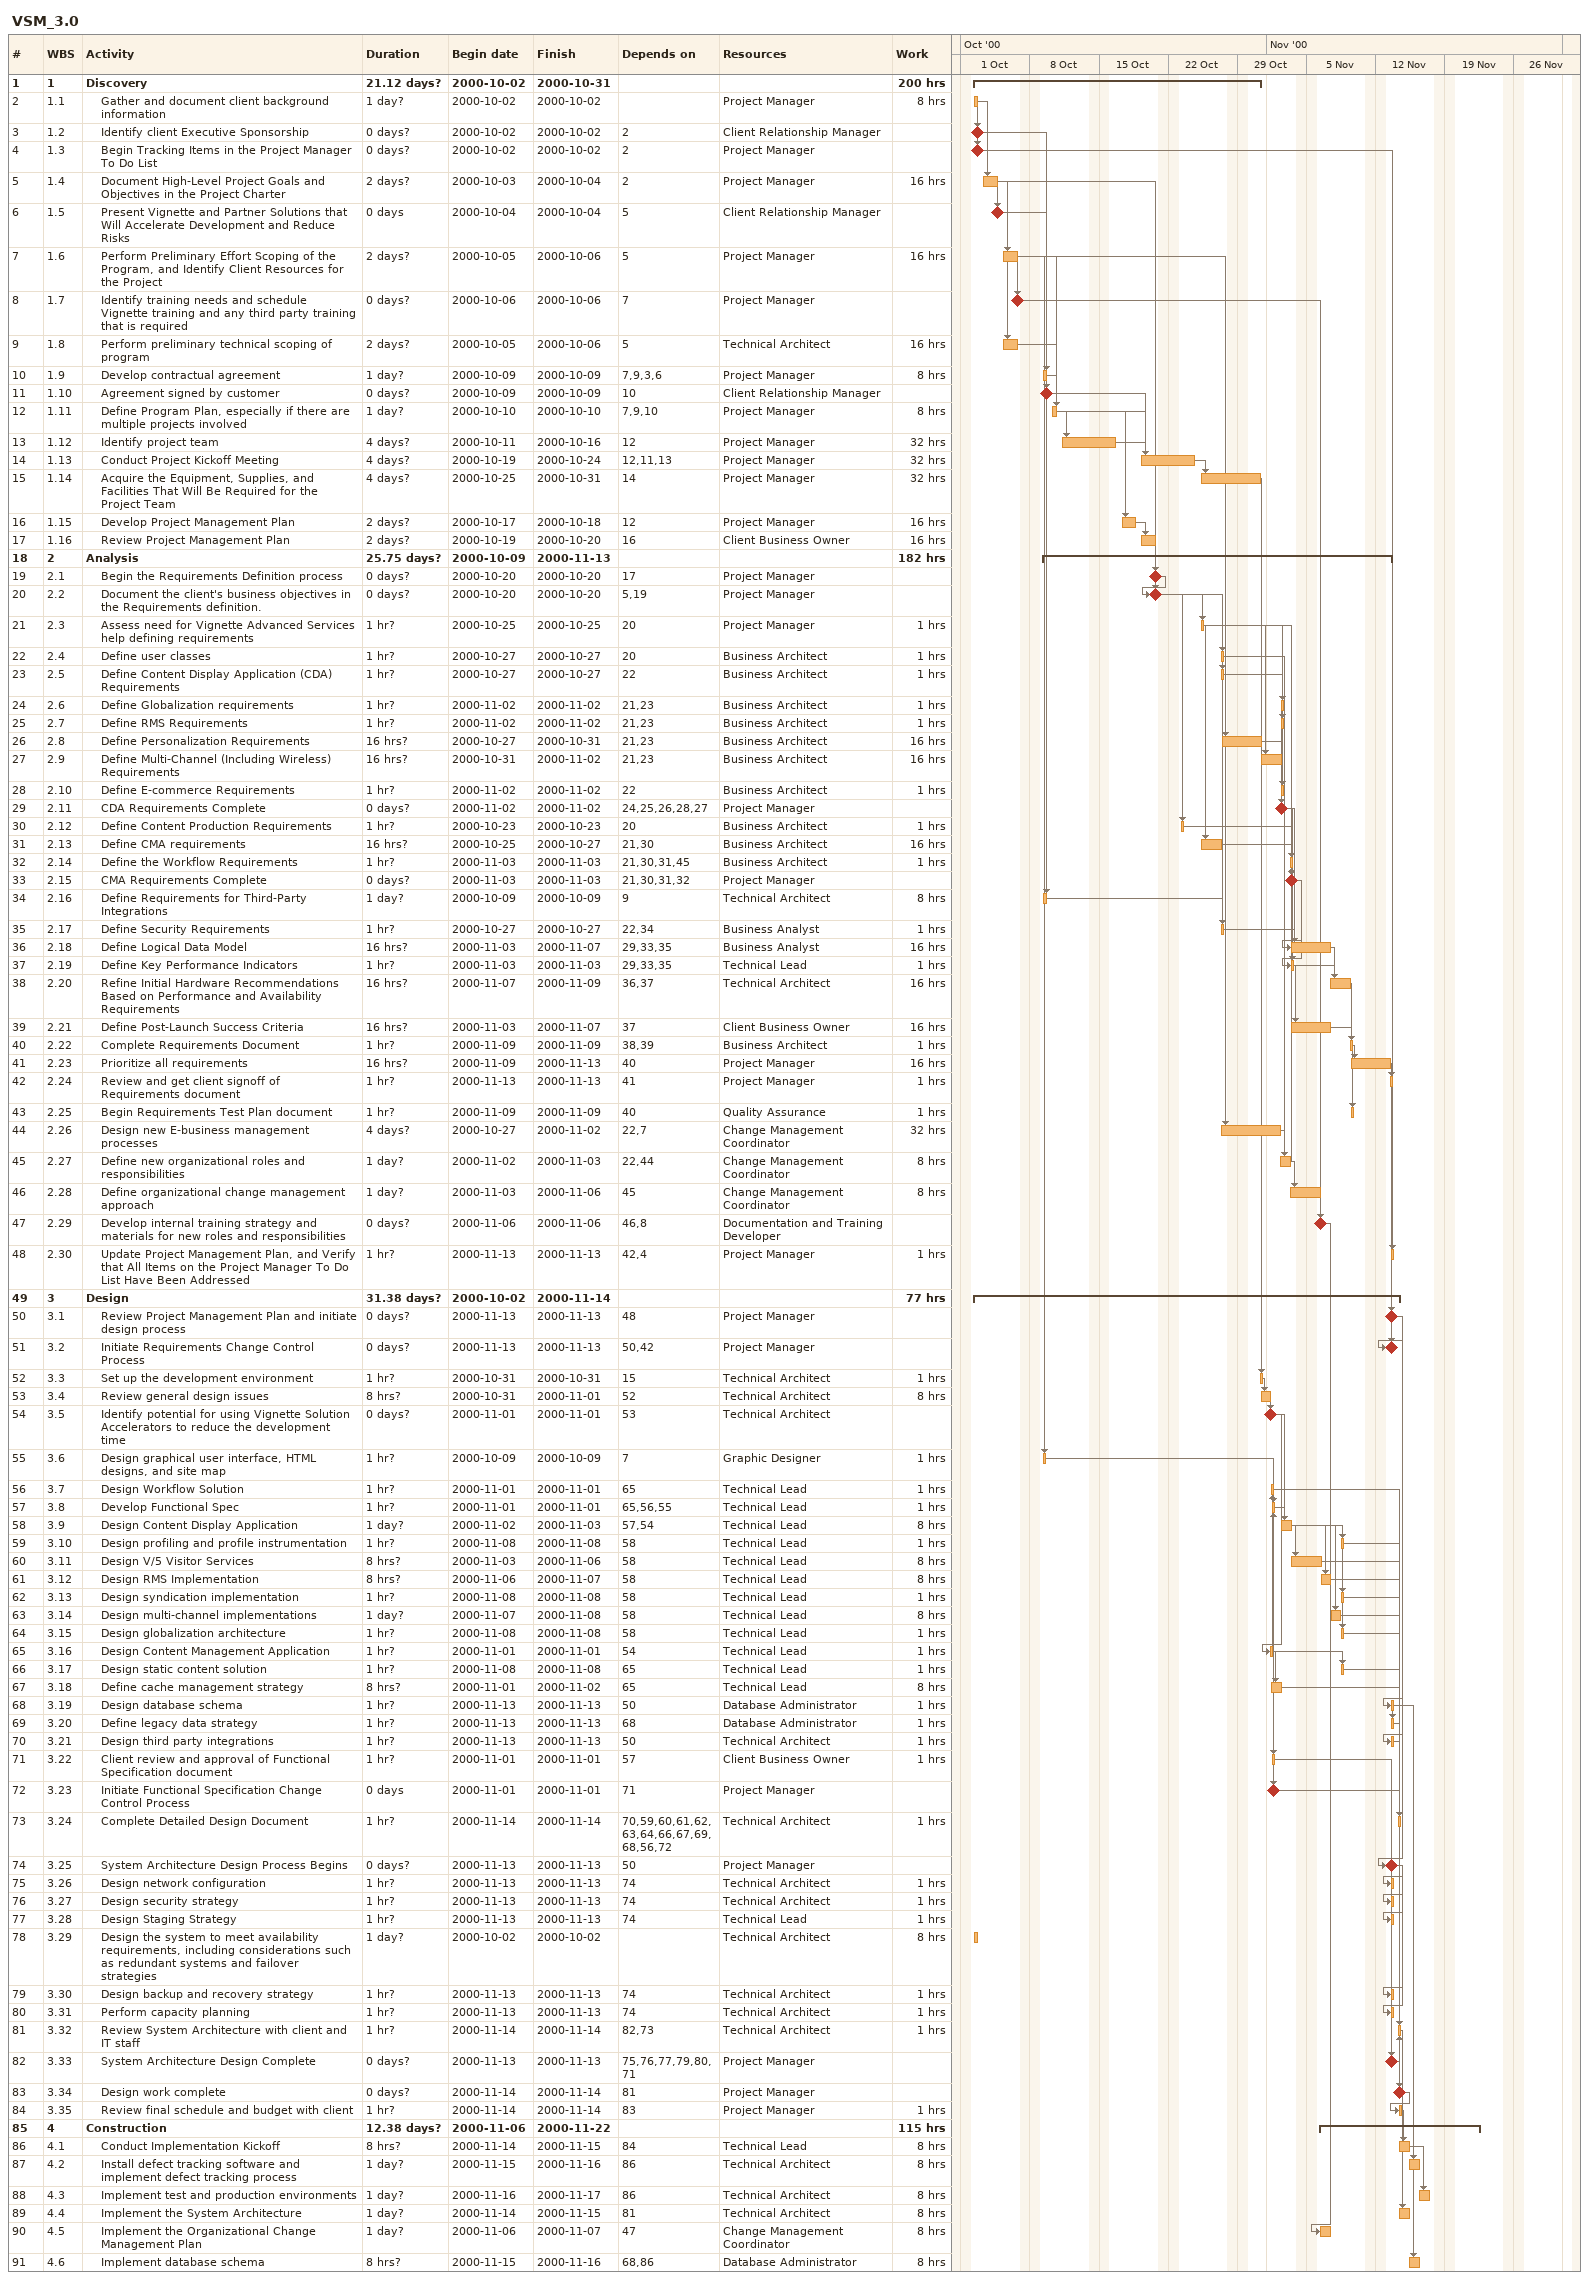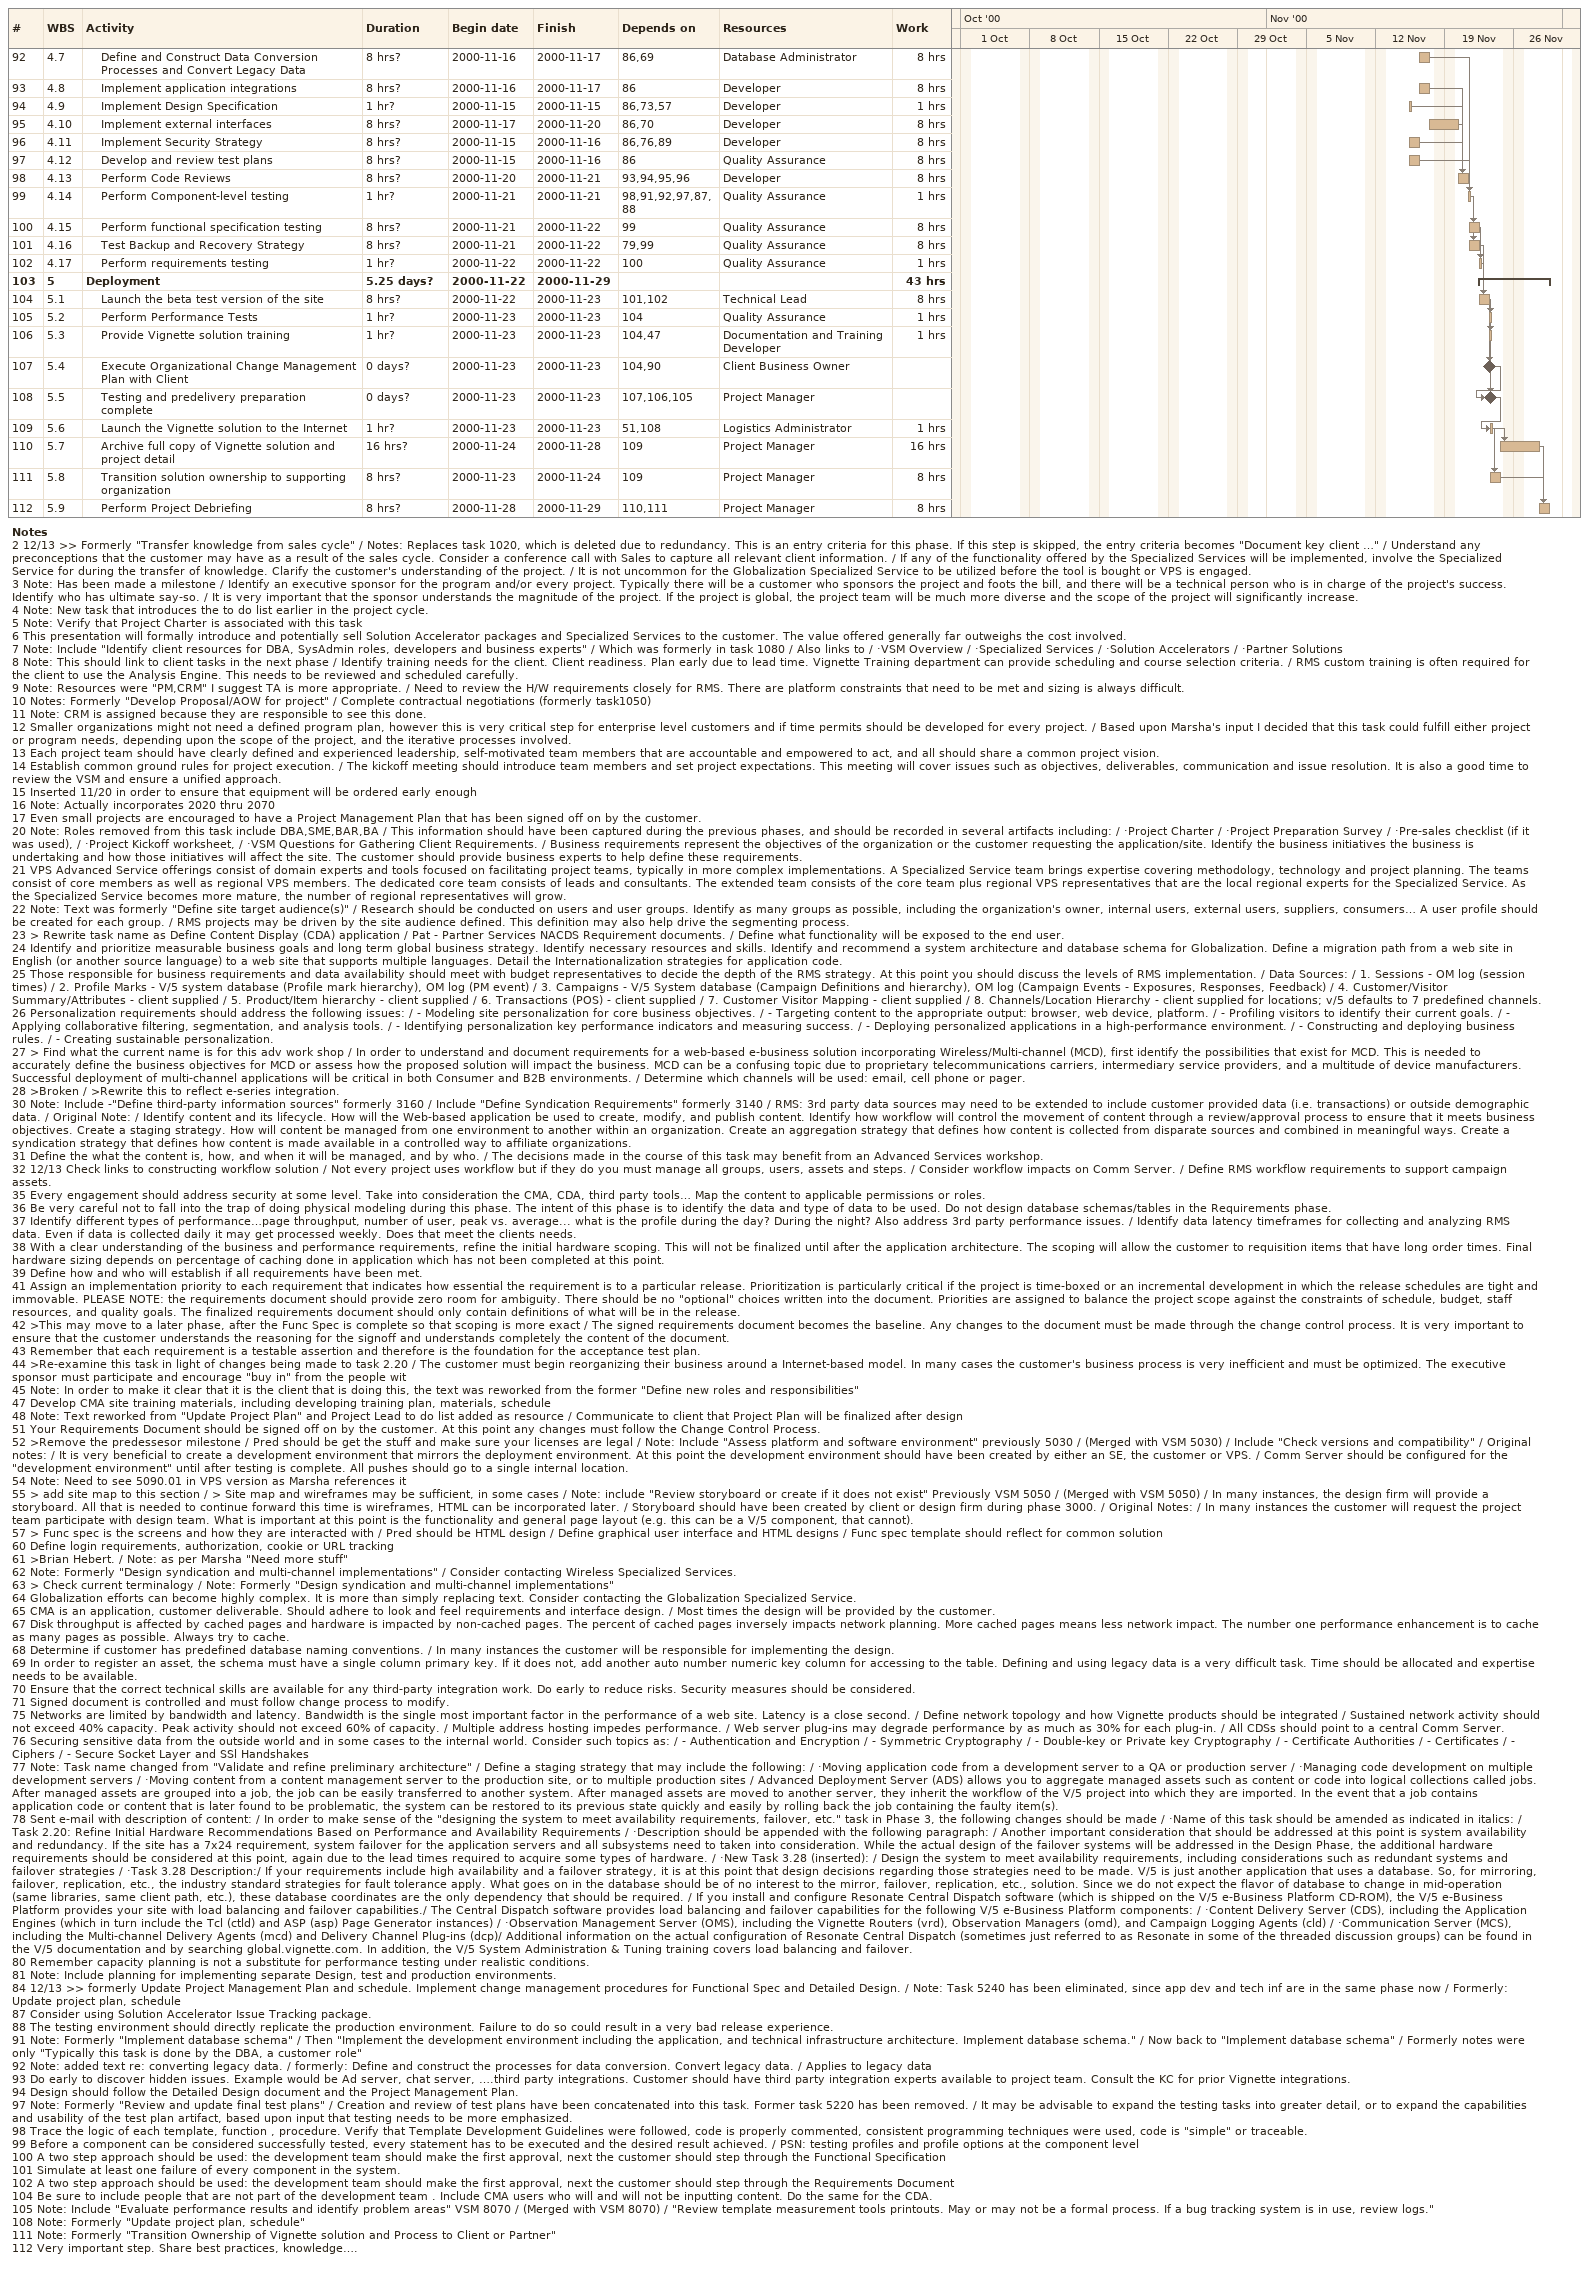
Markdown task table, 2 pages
VSM_3.0

| ID | WBS | Task | Duration | Start | Finish | Predecessors | Resources | Work (h) |
|---|---|---|---|---|---|---|---|---|
| 1 | 1 | **Discovery** | 21.12d? | 2000-10-02 | 2000-10-31 |  |  | 200 |
| 2 | 1.1 | Gather and document client background information | 1d? | 2000-10-02 | 2000-10-02 |  | Project Manager | 8 |
| 3 | 1.2 | Identify client Executive Sponsorship | 0d? | 2000-10-02 | 2000-10-02 | 2 | Client Relationship Manager |  |
| 4 | 1.3 | Begin Tracking Items in the Project Manager To Do List | 0d? | 2000-10-02 | 2000-10-02 | 2 | Project Manager |  |
| 5 | 1.4 | Document High-Level Project Goals and Objectives in the Project Charter | 2d? | 2000-10-03 | 2000-10-04 | 2 | Project Manager | 16 |
| 6 | 1.5 | Present Vignette and Partner Solutions that Will Accelerate Development and Reduce Risks | 0d | 2000-10-04 | 2000-10-04 | 5 | Client Relationship Manager |  |
| 7 | 1.6 | Perform Preliminary Effort Scoping of the Program, and Identify Client Resources for the Project | 2d? | 2000-10-05 | 2000-10-06 | 5 | Project Manager | 16 |
| 8 | 1.7 | Identify training needs and schedule Vignette training and any third party training that is required | 0d? | 2000-10-06 | 2000-10-06 | 7 | Project Manager |  |
| 9 | 1.8 | Perform preliminary technical scoping of program | 2d? | 2000-10-05 | 2000-10-06 | 5 | Technical Architect | 16 |
| 10 | 1.9 | Develop contractual agreement | 1d? | 2000-10-09 | 2000-10-09 | 7, 9, 3, 6 | Project Manager | 8 |
| 11 | 1.10 | Agreement signed by customer | 0d? | 2000-10-09 | 2000-10-09 | 10 | Client Relationship Manager |  |
| 12 | 1.11 | Define Program Plan, especially if there are multiple projects involved | 1d? | 2000-10-10 | 2000-10-10 | 7, 9, 10 | Project Manager | 8 |
| 13 | 1.12 | Identify project team | 4d? | 2000-10-11 | 2000-10-16 | 12 | Project Manager | 32 |
| 14 | 1.13 | Conduct Project Kickoff Meeting | 4d? | 2000-10-19 | 2000-10-24 | 12, 11, 13 | Project Manager | 32 |
| 15 | 1.14 | Acquire the Equipment, Supplies, and Facilities That Will Be Required for the Project Team | 4d? | 2000-10-25 | 2000-10-31 | 14 | Project Manager | 32 |
| 16 | 1.15 | Develop Project Management Plan | 2d? | 2000-10-17 | 2000-10-18 | 12 | Project Manager | 16 |
| 17 | 1.16 | Review Project Management Plan | 2d? | 2000-10-19 | 2000-10-20 | 16 | Client Business Owner | 16 |
| 18 | 2 | **Analysis** | 25.75d? | 2000-10-09 | 2000-11-13 |  |  | 182 |
| 19 | 2.1 | Begin the Requirements Definition process | 0d? | 2000-10-20 | 2000-10-20 | 17 | Project Manager |  |
| 20 | 2.2 | Document the client's business objectives in the Requirements definition. | 0d? | 2000-10-20 | 2000-10-20 | 5, 19 | Project Manager |  |
| 21 | 2.3 | Assess need for Vignette Advanced Services help defining requirements | 1h? | 2000-10-25 | 2000-10-25 | 20 | Project Manager | 1 |
| 22 | 2.4 | Define user classes | 1h? | 2000-10-27 | 2000-10-27 | 20 | Business Architect | 1 |
| 23 | 2.5 | Define Content Display Application (CDA) Requirements | 1h? | 2000-10-27 | 2000-10-27 | 22 | Business Architect | 1 |
| 24 | 2.6 | Define Globalization requirements | 1h? | 2000-11-02 | 2000-11-02 | 21, 23 | Business Architect | 1 |
| 25 | 2.7 | Define RMS Requirements | 1h? | 2000-11-02 | 2000-11-02 | 21, 23 | Business Architect | 1 |
| 26 | 2.8 | Define Personalization Requirements | 16h? | 2000-10-27 | 2000-10-31 | 21, 23 | Business Architect | 16 |
| 27 | 2.9 | Define Multi-Channel (Including Wireless) Requirements | 16h? | 2000-10-31 | 2000-11-02 | 21, 23 | Business Architect | 16 |
| 28 | 2.10 | Define E-commerce Requirements | 1h? | 2000-11-02 | 2000-11-02 | 22 | Business Architect | 1 |
| 29 | 2.11 | CDA Requirements Complete | 0d? | 2000-11-02 | 2000-11-02 | 24, 25, 26, 28, 27 | Project Manager |  |
| 30 | 2.12 | Define Content Production Requirements | 1h? | 2000-10-23 | 2000-10-23 | 20 | Business Architect | 1 |
| 31 | 2.13 | Define CMA requirements | 16h? | 2000-10-25 | 2000-10-27 | 21, 30 | Business Architect | 16 |
| 32 | 2.14 | Define the Workflow Requirements | 1h? | 2000-11-03 | 2000-11-03 | 21, 30, 31, 45 | Business Architect | 1 |
| 33 | 2.15 | CMA Requirements Complete | 0d? | 2000-11-03 | 2000-11-03 | 21, 30, 31, 32 | Project Manager |  |
| 34 | 2.16 | Define Requirements for Third-Party Integrations | 1d? | 2000-10-09 | 2000-10-09 | 9 | Technical Architect | 8 |
| 35 | 2.17 | Define Security Requirements | 1h? | 2000-10-27 | 2000-10-27 | 22, 34 | Business Analyst | 1 |
| 36 | 2.18 | Define Logical Data Model | 16h? | 2000-11-03 | 2000-11-07 | 29, 33, 35 | Business Analyst | 16 |
| 37 | 2.19 | Define Key Performance Indicators | 1h? | 2000-11-03 | 2000-11-03 | 29, 33, 35 | Technical Lead | 1 |
| 38 | 2.20 | Refine Initial Hardware Recommendations Based on Performance and Availability Requirements | 16h? | 2000-11-07 | 2000-11-09 | 36, 37 | Technical Architect | 16 |
| 39 | 2.21 | Define Post-Launch Success Criteria | 16h? | 2000-11-03 | 2000-11-07 | 37 | Client Business Owner | 16 |
| 40 | 2.22 | Complete Requirements Document | 1h? | 2000-11-09 | 2000-11-09 | 38, 39 | Business Architect | 1 |
| 41 | 2.23 | Prioritize all requirements | 16h? | 2000-11-09 | 2000-11-13 | 40 | Project Manager | 16 |
| 42 | 2.24 | Review and get client signoff of Requirements document | 1h? | 2000-11-13 | 2000-11-13 | 41 | Project Manager | 1 |
| 43 | 2.25 | Begin Requirements Test Plan document | 1h? | 2000-11-09 | 2000-11-09 | 40 | Quality Assurance | 1 |
| 44 | 2.26 | Design new E-business management processes | 4d? | 2000-10-27 | 2000-11-02 | 22, 7 | Change Management Coordinator | 32 |
| 45 | 2.27 | Define new organizational roles and responsibilities | 1d? | 2000-11-02 | 2000-11-03 | 22, 44 | Change Management Coordinator | 8 |
| 46 | 2.28 | Define organizational change management approach | 1d? | 2000-11-03 | 2000-11-06 | 45 | Change Management Coordinator | 8 |
| 47 | 2.29 | Develop internal training strategy and materials for new roles and responsibilities | 0d? | 2000-11-06 | 2000-11-06 | 46, 8 | Documentation and Training Developer |  |
| 48 | 2.30 | Update Project Management Plan, and Verify that All Items on the Project Manager To Do List Have Been Addressed | 1h? | 2000-11-13 | 2000-11-13 | 42, 4 | Project Manager | 1 |
| 49 | 3 | **Design** | 31.38d? | 2000-10-02 | 2000-11-14 |  |  | 77 |
| 50 | 3.1 | Review Project Management Plan and initiate design process | 0d? | 2000-11-13 | 2000-11-13 | 48 | Project Manager |  |
| 51 | 3.2 | Initiate Requirements Change Control Process | 0d? | 2000-11-13 | 2000-11-13 | 50, 42 | Project Manager |  |
| 52 | 3.3 | Set up the development environment | 1h? | 2000-10-31 | 2000-10-31 | 15 | Technical Architect | 1 |
| 53 | 3.4 | Review general design issues | 8h? | 2000-10-31 | 2000-11-01 | 52 | Technical Architect | 8 |
| 54 | 3.5 | Identify potential for using Vignette Solution Accelerators to reduce the development time | 0d? | 2000-11-01 | 2000-11-01 | 53 | Technical Architect |  |
| 55 | 3.6 | Design graphical user interface, HTML designs, and site map | 1h? | 2000-10-09 | 2000-10-09 | 7 | Graphic Designer | 1 |
| 56 | 3.7 | Design Workflow Solution | 1h? | 2000-11-01 | 2000-11-01 | 65 | Technical Lead | 1 |
| 57 | 3.8 | Develop Functional Spec | 1h? | 2000-11-01 | 2000-11-01 | 65, 56, 55 | Technical Lead | 1 |
| 58 | 3.9 | Design Content Display Application | 1d? | 2000-11-02 | 2000-11-03 | 57, 54 | Technical Lead | 8 |
| 59 | 3.10 | Design profiling and profile instrumentation | 1h? | 2000-11-08 | 2000-11-08 | 58 | Technical Lead | 1 |
| 60 | 3.11 | Design V/5 Visitor Services | 8h? | 2000-11-03 | 2000-11-06 | 58 | Technical Lead | 8 |
| 61 | 3.12 | Design RMS Implementation | 8h? | 2000-11-06 | 2000-11-07 | 58 | Technical Lead | 8 |
| 62 | 3.13 | Design syndication implementation | 1h? | 2000-11-08 | 2000-11-08 | 58 | Technical Lead | 1 |
| 63 | 3.14 | Design multi-channel implementations | 1d? | 2000-11-07 | 2000-11-08 | 58 | Technical Lead | 8 |
| 64 | 3.15 | Design globalization architecture | 1h? | 2000-11-08 | 2000-11-08 | 58 | Technical Lead | 1 |
| 65 | 3.16 | Design Content Management Application | 1h? | 2000-11-01 | 2000-11-01 | 54 | Technical Lead | 1 |
| 66 | 3.17 | Design static content solution | 1h? | 2000-11-08 | 2000-11-08 | 65 | Technical Lead | 1 |
| 67 | 3.18 | Define cache management strategy | 8h? | 2000-11-01 | 2000-11-02 | 65 | Technical Lead | 8 |
| 68 | 3.19 | Design database schema | 1h? | 2000-11-13 | 2000-11-13 | 50 | Database Administrator | 1 |
| 69 | 3.20 | Define legacy data strategy | 1h? | 2000-11-13 | 2000-11-13 | 68 | Database Administrator | 1 |
| 70 | 3.21 | Design third party integrations | 1h? | 2000-11-13 | 2000-11-13 | 50 | Technical Architect | 1 |
| 71 | 3.22 | Client review and approval of Functional Specification document | 1h? | 2000-11-01 | 2000-11-01 | 57 | Client Business Owner | 1 |
| 72 | 3.23 | Initiate Functional Specification Change Control Process | 0d | 2000-11-01 | 2000-11-01 | 71 | Project Manager |  |
| 73 | 3.24 | Complete Detailed Design Document | 1h? | 2000-11-14 | 2000-11-14 | 70, 59, 60, 61, 62, 63, 64, 66, 67, 69, 68, 56, 72 | Technical Architect | 1 |
| 74 | 3.25 | System Architecture Design Process Begins | 0d? | 2000-11-13 | 2000-11-13 | 50 | Project Manager |  |
| 75 | 3.26 | Design network configuration | 1h? | 2000-11-13 | 2000-11-13 | 74 | Technical Architect | 1 |
| 76 | 3.27 | Design security strategy | 1h? | 2000-11-13 | 2000-11-13 | 74 | Technical Architect | 1 |
| 77 | 3.28 | Design Staging Strategy | 1h? | 2000-11-13 | 2000-11-13 | 74 | Technical Lead | 1 |
| 78 | 3.29 | Design the system to meet availability requirements, including considerations such as redundant systems and failover strategies | 1d? | 2000-10-02 | 2000-10-02 |  | Technical Architect | 8 |
| 79 | 3.30 | Design backup and recovery strategy | 1h? | 2000-11-13 | 2000-11-13 | 74 | Technical Architect | 1 |
| 80 | 3.31 | Perform capacity planning | 1h? | 2000-11-13 | 2000-11-13 | 74 | Technical Architect | 1 |
| 81 | 3.32 | Review System Architecture with client and IT staff | 1h? | 2000-11-14 | 2000-11-14 | 82, 73 | Technical Architect | 1 |
| 82 | 3.33 | System Architecture Design Complete | 0d? | 2000-11-13 | 2000-11-13 | 75, 76, 77, 79, 80, 71 | Project Manager |  |
| 83 | 3.34 | Design work complete | 0d? | 2000-11-14 | 2000-11-14 | 81 | Project Manager |  |
| 84 | 3.35 | Review final schedule and budget with client | 1h? | 2000-11-14 | 2000-11-14 | 83 | Project Manager | 1 |
| 85 | 4 | **Construction** | 12.38d? | 2000-11-06 | 2000-11-22 |  |  | 115 |
| 86 | 4.1 | Conduct Implementation Kickoff | 8h? | 2000-11-14 | 2000-11-15 | 84 | Technical Lead | 8 |
| 87 | 4.2 | Install defect tracking software and implement defect tracking process | 1d? | 2000-11-15 | 2000-11-16 | 86 | Technical Architect | 8 |
| 88 | 4.3 | Implement test and production environments | 1d? | 2000-11-16 | 2000-11-17 | 86 | Technical Architect | 8 |
| 89 | 4.4 | Implement the System Architecture | 1d? | 2000-11-14 | 2000-11-15 | 81 | Technical Architect | 8 |
| 90 | 4.5 | Implement the Organizational Change Management Plan | 1d? | 2000-11-06 | 2000-11-07 | 47 | Change Management Coordinator | 8 |
| 91 | 4.6 | Implement database schema | 8h? | 2000-11-15 | 2000-11-16 | 68, 86 | Database Administrator | 8 |
| 92 | 4.7 | Define and Construct Data Conversion Processes and Convert Legacy Data | 8h? | 2000-11-16 | 2000-11-17 | 86, 69 | Database Administrator | 8 |
| 93 | 4.8 | Implement application integrations | 8h? | 2000-11-16 | 2000-11-17 | 86 | Developer | 8 |
| 94 | 4.9 | Implement Design Specification | 1h? | 2000-11-15 | 2000-11-15 | 86, 73, 57 | Developer | 1 |
| 95 | 4.10 | Implement external interfaces | 8h? | 2000-11-17 | 2000-11-20 | 86, 70 | Developer | 8 |
| 96 | 4.11 | Implement Security Strategy | 8h? | 2000-11-15 | 2000-11-16 | 86, 76, 89 | Developer | 8 |
| 97 | 4.12 | Develop and review test plans | 8h? | 2000-11-15 | 2000-11-16 | 86 | Quality Assurance | 8 |
| 98 | 4.13 | Perform Code Reviews | 8h? | 2000-11-20 | 2000-11-21 | 93, 94, 95, 96 | Developer | 8 |
| 99 | 4.14 | Perform Component-level testing | 1h? | 2000-11-21 | 2000-11-21 | 98, 91, 92, 97, 87, 88 | Quality Assurance | 1 |
| 100 | 4.15 | Perform functional specification testing | 8h? | 2000-11-21 | 2000-11-22 | 99 | Quality Assurance | 8 |
| 101 | 4.16 | Test Backup and Recovery Strategy | 8h? | 2000-11-21 | 2000-11-22 | 79, 99 | Quality Assurance | 8 |
| 102 | 4.17 | Perform requirements testing | 1h? | 2000-11-22 | 2000-11-22 | 100 | Quality Assurance | 1 |
| 103 | 5 | **Deployment** | 5.25d? | 2000-11-22 | 2000-11-29 |  |  | 43 |
| 104 | 5.1 | Launch the beta test version of the site | 8h? | 2000-11-22 | 2000-11-23 | 101, 102 | Technical Lead | 8 |
| 105 | 5.2 | Perform Performance Tests | 1h? | 2000-11-23 | 2000-11-23 | 104 | Quality Assurance | 1 |
| 106 | 5.3 | Provide Vignette solution training | 1h? | 2000-11-23 | 2000-11-23 | 104, 47 | Documentation and Training Developer | 1 |
| 107 | 5.4 | Execute Organizational Change Management Plan with Client | 0d? | 2000-11-23 | 2000-11-23 | 104, 90 | Client Business Owner |  |
| 108 | 5.5 | Testing and predelivery preparation complete | 0d? | 2000-11-23 | 2000-11-23 | 107, 106, 105 | Project Manager |  |
| 109 | 5.6 | Launch the Vignette solution to the Internet | 1h? | 2000-11-23 | 2000-11-23 | 51, 108 | Logistics Administrator | 1 |
| 110 | 5.7 | Archive full copy of Vignette solution and project detail | 16h? | 2000-11-24 | 2000-11-28 | 109 | Project Manager | 16 |
| 111 | 5.8 | Transition solution ownership to supporting organization | 8h? | 2000-11-23 | 2000-11-24 | 109 | Project Manager | 8 |
| 112 | 5.9 | Perform Project Debriefing | 8h? | 2000-11-28 | 2000-11-29 | 110, 111 | Project Manager | 8 |

Notes
- 2: 12/13 >> Formerly "Transfer knowledge from sales cycle" / Notes: Replaces task 1020, which is deleted due to redundancy. This is an entry criteria for this phase. If this step is skipped, the entry criteria becomes "Document key client …" / Understand any preconceptions that the customer may have as a result of the sales cycle. Consider a conference call with Sales to capture all relevant client information. / If any of the functionality offered by the Specialized Services will be implemented, involve the Specialized Service for during the transfer of knowledge. Clarify the customer's understanding of the project. / It is not uncommon for the Globalization Specialized Service to be utilized before the tool is bought or VPS is engaged.
- 3: Note: Has been made a milestone / Identify an executive sponsor for the program and/or every project. Typically there will be a customer who sponsors the project and foots the bill, and there will be a technical person who is in charge of the project's success. Identify who has ultimate say-so. / It is very important that the sponsor understands the magnitude of the project. If the project is global, the project team will be much more diverse and the scope of the project will significantly increase.
- 4: Note: New task that introduces the to do list earlier in the project cycle.
- 5: Note: Verify that Project Charter is associated with this task
- 6: This presentation will formally introduce and potentially sell Solution Accelerator packages and Specialized Services to the customer. The value offered generally far outweighs the cost involved.
- 7: Note: Include "Identify client resources for DBA, SysAdmin roles, developers and business experts" / Which was formerly in task 1080 / Also links to / ·VSM Overview / ·Specialized Services / ·Solution Accelerators / ·Partner Solutions
- 8: Note: This should link to client tasks in the next phase / Identify training needs for the client. Client readiness. Plan early due to lead time. Vignette Training department can provide scheduling and course selection criteria. / RMS custom training is often required for the client to use the Analysis Engine. This needs to be reviewed and scheduled carefully.
- 9: Note: Resources were "PM,CRM" I suggest TA is more appropriate. / Need to review the H/W requirements closely for RMS. There are platform constraints that need to be met and sizing is always difficult.
- 10: Notes: Formerly "Develop Proposal/AOW for project" / Complete contractual negotiations (formerly task1050)
- 11: Note: CRM is assigned because they are responsible to see this done.
- 12: Smaller organizations might not need a defined program plan, however this is very critical step for enterprise level customers and if time permits should be developed for every project. / Based upon Marsha's input I decided that this task could fulfill either project or program needs, depending upon the scope of the project, and the iterative processes involved.
- 13: Each project team should have clearly defined and experienced leadership, self-motivated team members that are accountable and empowered to act, and all should share a common project vision.
- 14: Establish common ground rules for project execution. / The kickoff meeting should introduce team members and set project expectations. This meeting will cover issues such as objectives, deliverables, communication and issue resolution. It is also a good time to review the VSM and ensure a unified approach.
- 15: Inserted 11/20 in order to ensure that equipment will be ordered early enough
- 16: Note: Actually incorporates 2020 thru 2070
- 17: Even small projects are encouraged to have a Project Management Plan that has been signed off on by the customer.
- 20: Note: Roles removed from this task include DBA,SME,BAR,BA / This information should have been captured during the previous phases, and should be recorded in several artifacts including: / ·Project Charter / ·Project Preparation Survey / ·Pre-sales checklist (if it was used), / ·Project Kickoff worksheet, / ·VSM Questions for Gathering Client Requirements. / Business requirements represent the objectives of the organization or the customer requesting the application/site. Identify the business initiatives the business is undertaking and how those initiatives will affect the site. The customer should provide business experts to help define these requirements.
- 21: VPS Advanced Service offerings consist of domain experts and tools focused on facilitating project teams, typically in more complex implementations. A Specialized Service team brings expertise covering methodology, technology and project planning. The teams consist of core members as well as regional VPS members. The dedicated core team consists of leads and consultants. The extended team consists of the core team plus regional VPS representatives that are the local regional experts for the Specialized Service. As the Specialized Service becomes more mature, the number of regional representatives will grow.
- 22: Note: Text was formerly "Define site target audience(s)" / Research should be conducted on users and user groups. Identify as many groups as possible, including the organization's owner, internal users, external users, suppliers, consumers… A user profile should be created for each group. / RMS projects may be driven by the site audience defined. This definition may also help drive the segmenting process.
- 23: > Rewrite task name as Define Content Display (CDA) application / Pat - Partner Services NACDS Requirement documents. / Define what functionality will be exposed to the end user.
- 24: Identify and prioritize measurable business goals and long term global business strategy. Identify necessary resources and skills. Identify and recommend a system architecture and database schema for Globalization. Define a migration path from a web site in English (or another source language) to a web site that supports multiple languages. Detail the Internationalization strategies for application code.
- 25: Those responsible for business requirements and data availability should meet with budget representatives to decide the depth of the RMS strategy. At this point you should discuss the levels of RMS implementation. / Data Sources: / 1. Sessions - OM log (session times) / 2. Profile Marks - V/5 system database (Profile mark hierarchy), OM log (PM event) / 3. Campaigns - V/5 System database (Campaign Definitions and hierarchy), OM log (Campaign Events - Exposures, Responses, Feedback) / 4. Customer/Visitor Summary/Attributes - client supplied / 5. Product/Item hierarchy - client supplied / 6. Transactions (POS) - client supplied / 7. Customer Visitor Mapping - client supplied / 8. Channels/Location Hierarchy - client supplied for locations; v/5 defaults to 7 predefined channels.
- 26: Personalization requirements should address the following issues: / - Modeling site personalization for core business objectives. / - Targeting content to the appropriate output: browser, web device, platform. / - Profiling visitors to identify their current goals. / - Applying collaborative filtering, segmentation, and analysis tools. / - Identifying personalization key performance indicators and measuring success. / - Deploying personalized applications in a high-performance environment. / - Constructing and deploying business rules. / - Creating sustainable personalization.
- 27: > Find what the current name is for this adv work shop / In order to understand and document requirements for a web-based e-business solution incorporating Wireless/Multi-channel (MCD), first identify the possibilities that exist for MCD. This is needed to accurately define the business objectives for MCD or assess how the proposed solution will impact the business. MCD can be a confusing topic due to proprietary telecommunications carriers, intermediary service providers, and a multitude of device manufacturers. Successful deployment of multi-channel applications will be critical in both Consumer and B2B environments. / Determine which channels will be used: email, cell phone or pager.
- 28: >Broken / >Rewrite this to reflect e-series integration.
- 30: Note: Include -"Define third-party information sources" formerly 3160 / Include "Define Syndication Requirements" formerly 3140 / RMS: 3rd party data sources may need to be extended to include customer provided data (i.e. transactions) or outside demographic data. / Original Note: / Identify content and its lifecycle. How will the Web-based application be used to create, modify, and publish content. Identify how workflow will control the movement of content through a review/approval process to ensure that it meets business objectives. Create a staging strategy. How will content be managed from one environment to another within an organization. Create an aggregation strategy that defines how content is collected from disparate sources and combined in meaningful ways. Create a syndication strategy that defines how content is made available in a controlled way to affiliate organizations.
- 31: Define the what the content is, how, and when it will be managed, and by who. / The decisions made in the course of this task may benefit from an Advanced Services workshop.
- 32: 12/13 Check links to constructing workflow solution / Not every project uses workflow but if they do you must manage all groups, users, assets and steps. / Consider workflow impacts on Comm Server. / Define RMS workflow requirements to support campaign assets.
- 35: Every engagement should address security at some level. Take into consideration the CMA, CDA, third party tools… Map the content to applicable permissions or roles.
- 36: Be very careful not to fall into the trap of doing physical modeling during this phase. The intent of this phase is to identify the data and type of data to be used. Do not design database schemas/tables in the Requirements phase.
- 37: Identify different types of performance…page throughput, number of user, peak vs. average... what is the profile during the day? During the night? Also address 3rd party performance issues. / Identify data latency timeframes for collecting and analyzing RMS data. Even if data is collected daily it may get processed weekly. Does that meet the clients needs.
- 38: With a clear understanding of the business and performance requirements, refine the initial hardware scoping. This will not be finalized until after the application architecture. The scoping will allow the customer to requisition items that have long order times. Final hardware sizing depends on percentage of caching done in application which has not been completed at this point.
- 39: Define how and who will establish if all requirements have been met.
- 41: Assign an implementation priority to each requirement that indicates how essential the requirement is to a particular release. Prioritization is particularly critical if the project is time-boxed or an incremental development in which the release schedules are tight and immovable. PLEASE NOTE: the requirements document should provide zero room for ambiguity. There should be no "optional" choices written into the document. Priorities are assigned to balance the project scope against the constraints of schedule, budget, staff resources, and quality goals. The finalized requirements document should only contain definitions of what will be in the release.
- 42: >This may move to a later phase, after the Func Spec is complete so that scoping is more exact / The signed requirements document becomes the baseline. Any changes to the document must be made through the change control process. It is very important to ensure that the customer understands the reasoning for the signoff and understands completely the content of the document.
- 43: Remember that each requirement is a testable assertion and therefore is the foundation for the acceptance test plan.
- 44: >Re-examine this task in light of changes being made to task 2.20 / The customer must begin reorganizing their business around a Internet-based model. In many cases the customer's business process is very inefficient and must be optimized. The executive sponsor must participate and encourage "buy in" from the people wit
- 45: Note: In order to make it clear that it is the client that is doing this, the text was reworked from the former "Define new roles and responsibilities"
- 47: Develop CMA site training materials, including developing training plan, materials, schedule
- 48: Note: Text reworked from "Update Project Plan" and Project Lead to do list added as resource / Communicate to client that Project Plan will be finalized after design
- 51: Your Requirements Document should be signed off on by the customer. At this point any changes must follow the Change Control Process.
- 52: >Remove the predessesor milestone / Pred should be get the stuff and make sure your licenses are legal / Note: Include "Assess platform and software environment" previously 5030 / (Merged with VSM 5030) / Include "Check versions and compatibility" / Original notes: / It is very beneficial to create a development environment that mirrors the deployment environment. At this point the development environment should have been created by either an SE, the customer or VPS. / Comm Server should be configured for the "development environment" until after testing is complete. All pushes should go to a single internal location.
- 54: Note: Need to see 5090.01 in VPS version as Marsha references it
- 55: > add site map to this section / > Site map and wireframes may be sufficient, in some cases / Note: include "Review storyboard or create if it does not exist" Previously VSM 5050 / (Merged with VSM 5050) / In many instances, the design firm will provide a storyboard. All that is needed to continue forward this time is wireframes, HTML can be incorporated later. / Storyboard should have been created by client or design firm during phase 3000. / Original Notes: / In many instances the customer will request the project team participate with design team. What is important at this point is the functionality and general page layout (e.g. this can be a V/5 component, that cannot).
- 57: > Func spec is the screens and how they are interacted with / Pred should be HTML design / Define graphical user interface and HTML designs / Func spec template should reflect for common solution
- 60: Define login requirements, authorization, cookie or URL tracking
- 61: >Brian Hebert. / Note: as per Marsha "Need more stuff"
- 62: Note: Formerly "Design syndication and multi-channel implementations" / Consider contacting Wireless Specialized Services.
- 63: > Check current terminalogy / Note: Formerly "Design syndication and multi-channel implementations"
- 64: Globalization efforts can become highly complex. It is more than simply replacing text. Consider contacting the Globalization Specialized Service.
- 65: CMA is an application, customer deliverable. Should adhere to look and feel requirements and interface design. / Most times the design will be provided by the customer.
- 67: Disk throughput is affected by cached pages and hardware is impacted by non-cached pages. The percent of cached pages inversely impacts network planning. More cached pages means less network impact. The number one performance enhancement is to cache as many pages as possible. Always try to cache.
- 68: Determine if customer has predefined database naming conventions. / In many instances the customer will be responsible for implementing the design.
- 69: In order to register an asset, the schema must have a single column primary key. If it does not, add another auto number numeric key column for accessing to the table. Defining and using legacy data is a very difficult task. Time should be allocated and expertise needs to be available.
- 70: Ensure that the correct technical skills are available for any third-party integration work. Do early to reduce risks. Security measures should be considered.
- 71: Signed document is controlled and must follow change process to modify.
- 75: Networks are limited by bandwidth and latency. Bandwidth is the single most important factor in the performance of a web site. Latency is a close second. / Define network topology and how Vignette products should be integrated / Sustained network activity should not exceed 40% capacity. Peak activity should not exceed 60% of capacity. / Multiple address hosting impedes performance. / Web server plug-ins may degrade performance by as much as 30% for each plug-in. / All CDSs should point to a central Comm Server.
- 76: Securing sensitive data from the outside world and in some cases to the internal world. Consider such topics as: / - Authentication and Encryption / - Symmetric Cryptography / - Double-key or Private key Cryptography / - Certificate Authorities / - Certificates / - Ciphers / - Secure Socket Layer and SSl Handshakes
- 77: Note: Task name changed from "Validate and refine preliminary architecture" / Define a staging strategy that may include the following: / ·Moving application code from a development server to a QA or production server / ·Managing code development on multiple development servers / ·Moving content from a content management server to the production site, or to multiple production sites / Advanced Deployment Server (ADS) allows you to aggregate managed assets such as content or code into logical collections called jobs. After managed assets are grouped into a job, the job can be easily transferred to another system. After managed assets are moved to another server, they inherit the workflow of the V/5 project into which they are imported. In the event that a job contains application code or content that is later found to be problematic, the system can be restored to its previous state quickly and easily by rolling back the job containing the faulty item(s).
- 78: Sent e-mail with description of content: / In order to make sense of the "designing the system to meet availability requirements, failover, etc." task in Phase 3, the following changes should be made / ·Name of this task should be amended as indicated in italics: / Task 2.20: Refine Initial Hardware Recommendations Based on Performance and Availability Requirements / ·Description should be appended with the following paragraph: / Another important consideration that should be addressed at this point is system availability and redundancy. If the site has a 7x24 requirement, system failover for the application servers and all subsystems need to taken into consideration. While the actual design of the failover systems will be addressed in the Design Phase, the additional hardware requirements should be considered at this point, again due to the lead times required to acquire some types of hardware. / ·New Task 3.28 (inserted): / Design the system to meet availability requirements, including considerations such as redundant systems and failover strategies / ·Task 3.28 Description:/ If your requirements include high availability and a failover strategy, it is at this point that design decisions regarding those strategies need to be made. V/5 is just another application that uses a database. So, for mirroring, failover, replication, etc., the industry standard strategies for fault tolerance apply. What goes on in the database should be of no interest to the mirror, failover, replication, etc., solution. Since we do not expect the flavor of database to change in mid-operation (same libraries, same client path, etc.), these database coordinates are the only dependency that should be required. / If you install and configure Resonate Central Dispatch software (which is shipped on the V/5 e-Business Platform CD-ROM), the V/5 e-Business Platform provides your site with load balancing and failover capabilities./ The Central Dispatch software provides load balancing and failover capabilities for the following V/5 e-Business Platform components: / ·Content Delivery Server (CDS), including the Application Engines (which in turn include the Tcl (ctld) and ASP (asp) Page Generator instances) / ·Observation Management Server (OMS), including the Vignette Routers (vrd), Observation Managers (omd), and Campaign Logging Agents (cld) / ·Communication Server (MCS), including the Multi-channel Delivery Agents (mcd) and Delivery Channel Plug-ins (dcp)/ Additional information on the actual configuration of Resonate Central Dispatch (sometimes just referred to as Resonate in some of the threaded discussion groups) can be found in the V/5 documentation and by searching global.vignette.com. In addition, the V/5 System Administration & Tuning training covers load balancing and failover.
- 80: Remember capacity planning is not a substitute for performance testing under realistic conditions.
- 81: Note: Include planning for implementing separate Design, test and production environments.
- 84: 12/13 >> formerly Update Project Management Plan and schedule. Implement change management procedures for Functional Spec and Detailed Design. / Note: Task 5240 has been eliminated, since app dev and tech inf are in the same phase now / Formerly: Update project plan, schedule
- 87: Consider using Solution Accelerator Issue Tracking package.
- 88: The testing environment should directly replicate the production environment. Failure to do so could result in a very bad release experience.
- 91: Note: Formerly "Implement database schema" / Then "Implement the development environment including the application, and technical infrastructure architecture. Implement database schema." / Now back to "Implement database schema" / Formerly notes were only "Typically this task is done by the DBA, a customer role"
- 92: Note: added text re: converting legacy data. / formerly: Define and construct the processes for data conversion. Convert legacy data. / Applies to legacy data
- 93: Do early to discover hidden issues. Example would be Ad server, chat server, ….third party integrations. Customer should have third party integration experts available to project team. Consult the KC for prior Vignette integrations.
- 94: Design should follow the Detailed Design document and the Project Management Plan.
- 97: Note: Formerly "Review and update final test plans" / Creation and review of test plans have been concatenated into this task. Former task 5220 has been removed. / It may be advisable to expand the testing tasks into greater detail, or to expand the capabilities and usability of the test plan artifact, based upon input that testing needs to be more emphasized.
- 98: Trace the logic of each template, function , procedure. Verify that Template Development Guidelines were followed, code is properly commented, consistent programming techniques were used, code is "simple" or traceable.
- 99: Before a component can be considered successfully tested, every statement has to be executed and the desired result achieved. / PSN: testing profiles and profile options at the component level
- 100: A two step approach should be used: the development team should make the first approval, next the customer should step through the Functional Specification
- 101: Simulate at least one failure of every component in the system.
- 102: A two step approach should be used: the development team should make the first approval, next the customer should step through the Requirements Document
- 104: Be sure to include people that are not part of the development team . Include CMA users who will and will not be inputting content. Do the same for the CDA.
- 105: Note: Include "Evaluate performance results and identify problem areas" VSM 8070 / (Merged with VSM 8070) / "Review template measurement tools printouts. May or may not be a formal process. If a bug tracking system is in use, review logs."
- 108: Note: Formerly "Update project plan, schedule"
- 111: Note: Formerly "Transition Ownership of Vignette solution and Process to Client or Partner"
- 112: Very important step. Share best practices, knowledge….
